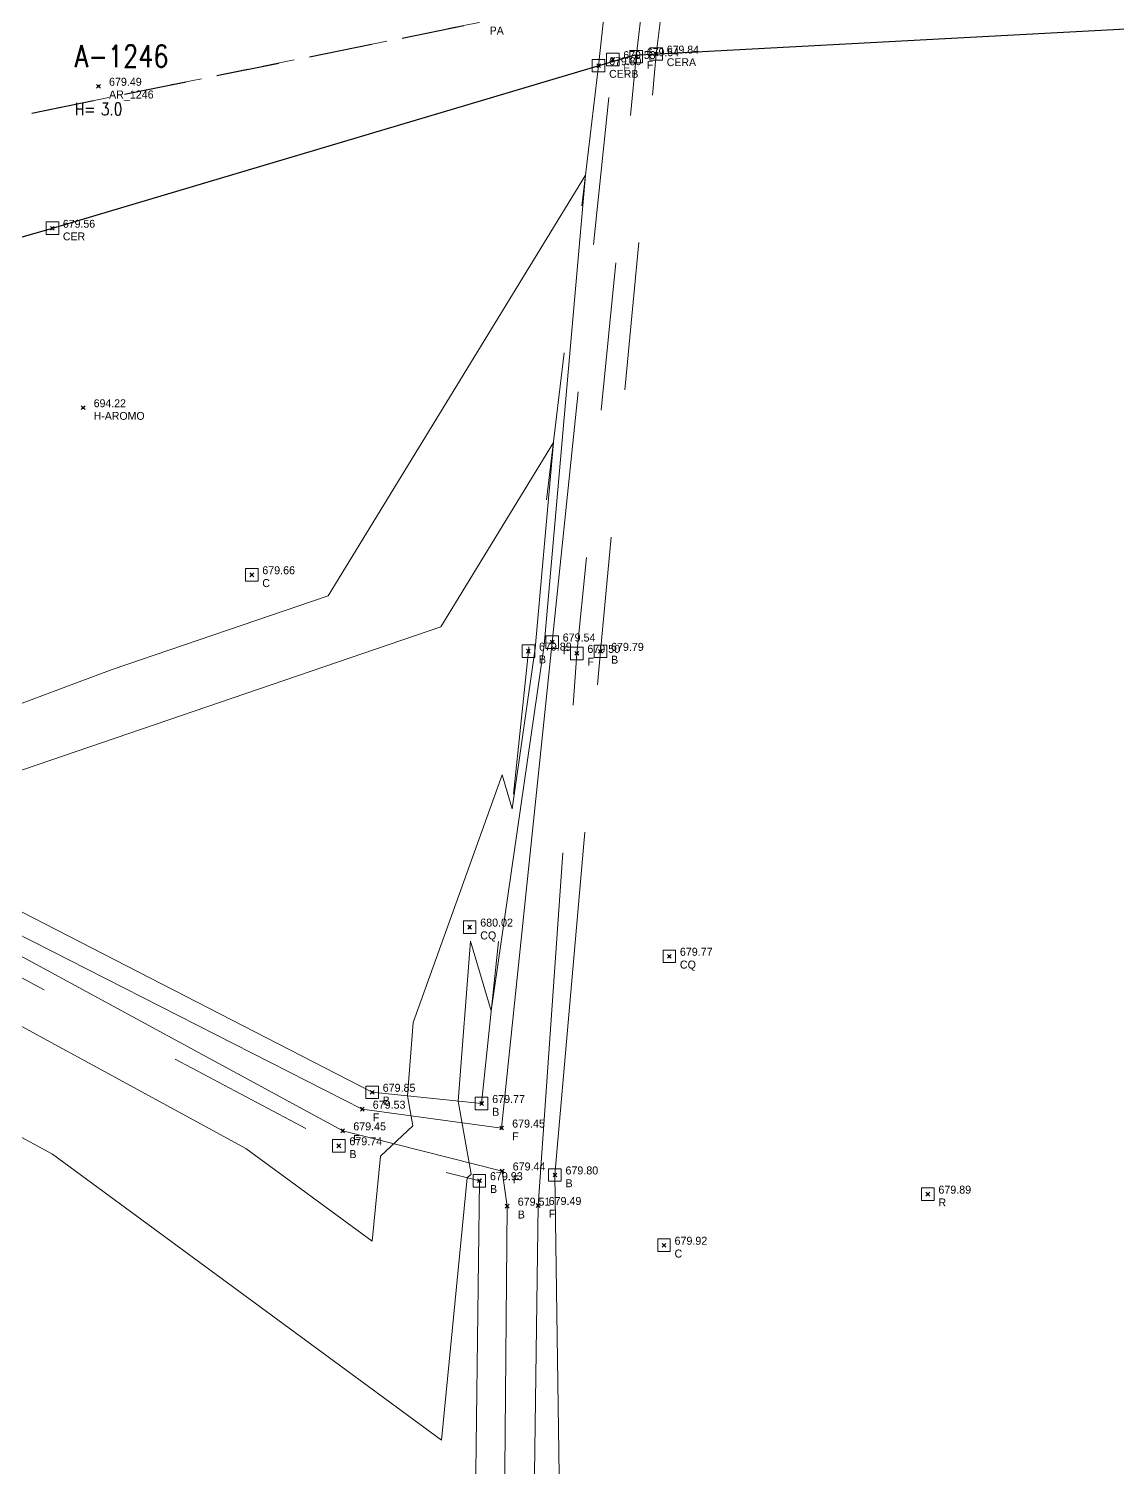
# Model space of a CAD drawing. Extents: x 350769 to 354978, y 6304672 to 6307963.
# Drawn here: x 352568.15 to 352585.43, y 6305753.64 to 6305776.47 of the extents above; entities that cross this region are included whole.
import ezdxf

# ---------------------------------------------------------------- set-up
doc = ezdxf.new("R2010")
doc.units = 0
doc.header["$PDMODE"] = 35
doc.header["$PDSIZE"] = 0.03
for name, pattern in [('CONTINUOS', [0]), ('HIDDENX2', [0.75, 0.5, -0.25]), ('PHANTOM', [23.5, 11.75, -2.35, 2.35, -2.35, 2.35, -2.35])]:
    doc.linetypes.add(name, pattern=pattern)
doc.layers.get('0').update_dxf_attribs({"linetype": 'CONTINUOUS'})
doc.layers.get('Defpoints').update_dxf_attribs({"linetype": 'CONTINUOUS'})
for name, color, linetype in [('02_Geo ext_Acotamiento', 7, 'CONTINUOUS'), ('02_Geo ext_Geometria', 2, 'CONTINUOUS'), ('1-ACOPIO', 252, 'HIDDENX2'), ('1-ARBOL H1', 7, 'CONTINUOUS'), ('1-ARBOL H2', 1, 'CONTINUOUS'), ('1-ARBOL H3', 241, 'CONTINUOUS'), ('1-ARBOL NOMBRE', 3, 'CONTINUOUS'), ('1-ARBOL PTO', 7, 'CONTINUOUS'), ('1-CANAL', 150, 'PHANTOM'), ('1-CERCO', 252, 'CERCO_LINE'), ('3-CANAL FDO', 141, 'PHANTOM'), ('3-CANAL_FDO', 4, 'CONTINUOUS'), ('C-TINN', 5, 'CONTINUOUS'), ('C-TOPO-MAJR', 9, 'CONTINUOUS'), ('C-TOPO-MINR', 8, 'CONTINUOUS'), ('V-NODE DIC 2005', 4, 'CONTINUOUS'), ('V-NODE-TEXT DIC 2005', 2, 'CONTINUOUS'), ('V-NODE-TEXT DIC 2012', 31, 'CONTINUOUS')]:
    doc.layers.add(name, color=color, linetype=linetype)
doc.layers.add('0_ASD_TOPOGRAFIA_ELEMENTOS', color=9, linetype='CONTINUOS', lineweight=5, true_color=0xbdbdbd)
doc.styles.add('ROMANS', font='romans.shx', dxfattribs={"width": 0.65})
doc.linetypes.add('CERCO_LINE', pattern='A,0.5,-0.2,[" X ",STANDARD,S=0.1,R=0,X=-0.1,Y=-0.05],-0.25', length=0.95)
doc.dimstyles.new('Principal', dxfattribs={"dimscale": 0, "dimtxt": 2, "dimasz": 2, "dimexe": 1, "dimexo": 1, "dimtad": 1, "dimrnd": 0.05, "dimzin": 1, "dimtxsty": 'ROMANS', "dimcen": 2.5, "dimclrt": 2, "dimaunit": 2, "dimadec": 0, "dimazin": 0, "dimtfac": 1, "dimtmove": 0, "dimatfit": 3, "dimfxl": 1, "dimfxlon": 1, "dimarcsym": 0})

# ---------------------------------------------------------------- blocks, each defined once
blk = doc.blocks.new('*D990')
at = {"layer": '02_Geo ext_Geometria', "color": 0, "lineweight": -2, "transparency": 16777216}
blk.add_line((352576.022, 6306008.91), (352574.44, 6306014.447), dxfattribs=at)
at = {"layer": '02_Geo ext_Geometria', "color": 0, "transparency": 16777216}
blk.add_solid([(352574.6, 6306014.493), (352574.28, 6306014.401), (352574.165, 6306015.409)], dxfattribs=at)
at = {"layer": 'Defpoints', "color": 0, "transparency": 16777216}
for p in [(352574.165, 6306015.409), (352689.665, 6305611.165)]:
    blk.add_point(p, dxfattribs=at)
at = {"layer": '02_Geo ext_Geometria', "color": 2, "transparency": 16777216, "insert": (352576.282, 6306011.306), "char_height": 1, "attachment_point": 5, "rotation": 285.9455, "style": 'ROMANS'}
blk.add_mtext('R420,40', dxfattribs=at)
blk = doc.blocks.new('*D1163')
at = {"layer": '02_Geo ext_Acotamiento', "color": 0, "lineweight": -2, "transparency": 16777216}
blk.add_line((352570.503, 6306007.292), (352568.844, 6306012.806), dxfattribs=at)
at = {"layer": '02_Geo ext_Acotamiento', "color": 0, "transparency": 16777216}
blk.add_solid([(352569.004, 6306012.854), (352568.685, 6306012.758), (352568.556, 6306013.764)], dxfattribs=at)
at = {"layer": 'Defpoints', "color": 0, "transparency": 16777216}
for p in [(352568.556, 6306013.764), (352689.665, 6305611.165)]:
    blk.add_point(p, dxfattribs=at)
at = {"layer": '02_Geo ext_Acotamiento', "color": 2, "transparency": 16777216, "insert": (352570.729, 6306009.69), "char_height": 1, "attachment_point": 5, "rotation": 286.7422, "style": 'ROMANS'}
blk.add_mtext('R420,40', dxfattribs=at)
blk = doc.blocks.new('*D1236')
at = {"layer": '02_Geo ext_Acotamiento', "color": 0, "lineweight": -2, "transparency": 16777216}
blk.add_line((352474.045, 6305972.496), (352473.119, 6305978.179), dxfattribs=at)
at = {"layer": '02_Geo ext_Acotamiento', "color": 0, "transparency": 16777216}
blk.add_solid([(352473.283, 6305978.206), (352472.954, 6305978.153), (352472.958, 6305979.166)], dxfattribs=at)
at = {"layer": 'Defpoints', "color": 0, "transparency": 16777216}
for p in [(352472.958, 6305979.166), (352596.042, 6305224.025)]:
    blk.add_point(p, dxfattribs=at)
at = {"layer": '02_Geo ext_Acotamiento', "color": 2, "transparency": 16777216, "insert": (352474.582, 6305974.845), "char_height": 1, "attachment_point": 5, "rotation": 279.2575, "style": 'ROMANS'}
blk.add_mtext('R765,10', dxfattribs=at)
blk = doc.blocks.new('*D1284')
at = {"layer": '02_Geo ext_Acotamiento', "color": 0, "lineweight": -2, "transparency": 16777216}
blk.add_line((352572.304, 6306010.521), (352570.703, 6306016.052), dxfattribs=at)
at = {"layer": '02_Geo ext_Acotamiento', "color": 0, "transparency": 16777216}
blk.add_solid([(352570.863, 6306016.098), (352570.543, 6306016.005), (352570.425, 6306017.012)], dxfattribs=at)
at = {"layer": 'Defpoints', "color": 0, "transparency": 16777216}
for p in [(352570.425, 6306017.012), (352668.732, 6305677.436)]:
    blk.add_point(p, dxfattribs=at)
at = {"layer": '02_Geo ext_Acotamiento', "color": 2, "transparency": 16777216, "insert": (352572.556, 6306012.917), "char_height": 1, "attachment_point": 5, "rotation": 286.1456, "style": 'ROMANS'}
blk.add_mtext('R353,50', dxfattribs=at)
blk = doc.blocks.new('*D1285')
at = {"layer": '02_Geo ext_Acotamiento', "color": 0, "lineweight": -2, "transparency": 16777216}
blk.add_line((352571.708, 6306017.61), (352570.121, 6306023.145), dxfattribs=at)
at = {"layer": '02_Geo ext_Acotamiento', "color": 0, "transparency": 16777216}
blk.add_solid([(352570.282, 6306023.191), (352569.961, 6306023.099), (352569.846, 6306024.106)], dxfattribs=at)
at = {"layer": 'Defpoints', "color": 0, "transparency": 16777216}
for p in [(352569.846, 6306024.106), (352673.986, 6305660.762)]:
    blk.add_point(p, dxfattribs=at)
at = {"layer": '02_Geo ext_Acotamiento', "color": 2, "transparency": 16777216, "insert": (352571.966, 6306020.005), "char_height": 1, "attachment_point": 5, "rotation": 285.9932, "style": 'ROMANS'}
blk.add_mtext('R377,95', dxfattribs=at)
blk = doc.blocks.new('*U1327')
at = {"color": 0, "linetype": 'ByBlock', "lineweight": -2, "transparency": 16777216}
blk.add_point((0, 0), dxfattribs=at)
blk = doc.blocks.new('*U4158', base_point=(352575.351, 6305758.117))
at = {"layer": 'V-NODE-TEXT DIC 2005', "linetype": 'ByBlock', "char_height": 0.127}
for s, insert, attachment_point in [('679.93', (352575.518, 6305758.188), 4), ('B', (352575.518, 6305758.049), 1)]:
    blk.add_mtext(s, dxfattribs=dict(at, insert=insert, attachment_point=attachment_point))
blk = doc.blocks.new('*U4159', base_point=(352575.351, 6305758.117))
at = {"layer": 'V-NODE-TEXT DIC 2005', "color": 2, "lineweight": -2}
blk.add_blockref('*U4158', (352575.351, 6305758.117), dxfattribs=at)
blk = doc.blocks.new('*U4154', base_point=(352576.549, 6305758.208))
at = {"layer": 'V-NODE-TEXT DIC 2005', "linetype": 'ByBlock', "char_height": 0.127}
for s, insert, attachment_point in [('679.80', (352576.716, 6305758.279), 4), ('B', (352576.716, 6305758.14), 1)]:
    blk.add_mtext(s, dxfattribs=dict(at, insert=insert, attachment_point=attachment_point))
blk = doc.blocks.new('*U4155', base_point=(352576.549, 6305758.208))
at = {"layer": 'V-NODE-TEXT DIC 2005', "color": 2, "lineweight": -2}
blk.add_blockref('*U4154', (352576.549, 6305758.208), dxfattribs=at)
blk = doc.blocks.new('*U4148', base_point=(352577.272, 6305766.52))
at = {"layer": 'V-NODE-TEXT DIC 2005', "linetype": 'ByBlock', "char_height": 0.127}
for s, insert, attachment_point in [('679.79', (352577.439, 6305766.591), 4), ('B', (352577.439, 6305766.452), 1)]:
    blk.add_mtext(s, dxfattribs=dict(at, insert=insert, attachment_point=attachment_point))
blk = doc.blocks.new('*U4149', base_point=(352577.272, 6305766.52))
at = {"layer": 'V-NODE-TEXT DIC 2005', "color": 2, "lineweight": -2}
blk.add_blockref('*U4148', (352577.272, 6305766.52), dxfattribs=at)
blk = doc.blocks.new('*U4140', base_point=(352575.386, 6305759.342))
at = {"layer": 'V-NODE-TEXT DIC 2005', "linetype": 'ByBlock', "char_height": 0.127}
for s, insert, attachment_point in [('679.77', (352575.553, 6305759.413), 4), ('B', (352575.553, 6305759.274), 1)]:
    blk.add_mtext(s, dxfattribs=dict(at, insert=insert, attachment_point=attachment_point))
blk = doc.blocks.new('*U4141', base_point=(352575.386, 6305759.342))
at = {"layer": 'V-NODE-TEXT DIC 2005', "color": 2, "lineweight": -2}
blk.add_blockref('*U4140', (352575.386, 6305759.342), dxfattribs=at)
blk = doc.blocks.new('*U4128', base_point=(352576.128, 6305766.523))
at = {"layer": 'V-NODE-TEXT DIC 2005', "linetype": 'ByBlock', "char_height": 0.127}
for s, insert, attachment_point in [('679.89', (352576.295, 6305766.594), 4), ('B', (352576.295, 6305766.455), 1)]:
    blk.add_mtext(s, dxfattribs=dict(at, insert=insert, attachment_point=attachment_point))
blk = doc.blocks.new('*U4129', base_point=(352576.128, 6305766.523))
at = {"layer": 'V-NODE-TEXT DIC 2005', "color": 2, "lineweight": -2}
blk.add_blockref('*U4128', (352576.128, 6305766.523), dxfattribs=at)
blk = doc.blocks.new('*U4102', base_point=(352573.648, 6305759.52))
at = {"layer": 'V-NODE-TEXT DIC 2005', "linetype": 'ByBlock', "char_height": 0.127}
for s, insert, attachment_point in [('679.85', (352573.815, 6305759.591), 4), ('B', (352573.815, 6305759.452), 1)]:
    blk.add_mtext(s, dxfattribs=dict(at, insert=insert, attachment_point=attachment_point))
blk = doc.blocks.new('*U4103', base_point=(352573.648, 6305759.52))
at = {"layer": 'V-NODE-TEXT DIC 2005', "color": 2, "lineweight": -2}
blk.add_blockref('*U4102', (352573.648, 6305759.52), dxfattribs=at)
blk = doc.blocks.new('*U4100', base_point=(352575.791, 6305757.712))
at = {"layer": 'V-NODE-TEXT DIC 2005', "linetype": 'ByBlock', "char_height": 0.127}
for s, insert, attachment_point in [('679.51', (352575.958, 6305757.783), 4), ('B', (352575.958, 6305757.644), 1)]:
    blk.add_mtext(s, dxfattribs=dict(at, insert=insert, attachment_point=attachment_point))
blk = doc.blocks.new('*U4101', base_point=(352575.791, 6305757.712))
at = {"layer": 'V-NODE-TEXT DIC 2005', "color": 2, "lineweight": -2}
blk.add_blockref('*U4100', (352575.791, 6305757.712), dxfattribs=at)
blk = doc.blocks.new('*U4098', base_point=(352573.119, 6305758.671))
at = {"layer": 'V-NODE-TEXT DIC 2005', "linetype": 'ByBlock', "char_height": 0.127}
for s, insert, attachment_point in [('679.74', (352573.286, 6305758.742), 4), ('B', (352573.286, 6305758.603), 1)]:
    blk.add_mtext(s, dxfattribs=dict(at, insert=insert, attachment_point=attachment_point))
blk = doc.blocks.new('*U4099', base_point=(352573.119, 6305758.671))
at = {"layer": 'V-NODE-TEXT DIC 2005', "color": 2, "lineweight": -2}
blk.add_blockref('*U4098', (352573.119, 6305758.671), dxfattribs=at)
blk = doc.blocks.new('*U3970', base_point=(352578.281, 6305757.093))
at = {"layer": 'V-NODE-TEXT DIC 2005', "linetype": 'ByBlock', "char_height": 0.127}
for s, insert, attachment_point in [('679.92', (352578.448, 6305757.164), 4), ('C', (352578.448, 6305757.025), 1)]:
    blk.add_mtext(s, dxfattribs=dict(at, insert=insert, attachment_point=attachment_point))
blk = doc.blocks.new('*U3971', base_point=(352578.281, 6305757.093))
at = {"layer": 'V-NODE-TEXT DIC 2005', "color": 2, "lineweight": -2}
blk.add_blockref('*U3970', (352578.281, 6305757.093), dxfattribs=at)
blk = doc.blocks.new('*U3968', base_point=(352571.737, 6305767.735))
at = {"layer": 'V-NODE-TEXT DIC 2005', "linetype": 'ByBlock', "char_height": 0.127}
for s, insert, attachment_point in [('679.66', (352571.904, 6305767.806), 4), ('C', (352571.904, 6305767.667), 1)]:
    blk.add_mtext(s, dxfattribs=dict(at, insert=insert, attachment_point=attachment_point))
blk = doc.blocks.new('*U3969', base_point=(352571.737, 6305767.735))
at = {"layer": 'V-NODE-TEXT DIC 2005', "color": 2, "lineweight": -2}
blk.add_blockref('*U3968', (352571.737, 6305767.735), dxfattribs=at)
blk = doc.blocks.new('*U3942', base_point=(352575.196, 6305762.142))
at = {"layer": 'V-NODE-TEXT DIC 2005', "linetype": 'ByBlock', "char_height": 0.127}
for s, insert, attachment_point in [('680.02', (352575.363, 6305762.213), 4), ('CQ', (352575.363, 6305762.074), 1)]:
    blk.add_mtext(s, dxfattribs=dict(at, insert=insert, attachment_point=attachment_point))
blk = doc.blocks.new('*U3943', base_point=(352575.196, 6305762.142))
at = {"layer": 'V-NODE-TEXT DIC 2005', "color": 2, "lineweight": -2}
blk.add_blockref('*U3942', (352575.196, 6305762.142), dxfattribs=at)
blk = doc.blocks.new('*U3940', base_point=(352578.365, 6305761.68))
at = {"layer": 'V-NODE-TEXT DIC 2005', "linetype": 'ByBlock', "char_height": 0.127}
for s, insert, attachment_point in [('679.77', (352578.532, 6305761.751), 4), ('CQ', (352578.532, 6305761.612), 1)]:
    blk.add_mtext(s, dxfattribs=dict(at, insert=insert, attachment_point=attachment_point))
blk = doc.blocks.new('*U3941', base_point=(352578.365, 6305761.68))
at = {"layer": 'V-NODE-TEXT DIC 2005', "color": 2, "lineweight": -2}
blk.add_blockref('*U3940', (352578.365, 6305761.68), dxfattribs=at)
blk = doc.blocks.new('*U3762', base_point=(352573.49, 6305759.252))
at = {"layer": 'V-NODE-TEXT DIC 2005', "linetype": 'ByBlock', "char_height": 0.127}
for s, insert, attachment_point in [('679.53', (352573.657, 6305759.323), 4), ('F', (352573.657, 6305759.184), 1)]:
    blk.add_mtext(s, dxfattribs=dict(at, insert=insert, attachment_point=attachment_point))
blk = doc.blocks.new('*U3763', base_point=(352573.49, 6305759.252))
at = {"layer": 'V-NODE-TEXT DIC 2005', "color": 2, "lineweight": -2}
blk.add_blockref('*U3762', (352573.49, 6305759.252), dxfattribs=at)
blk = doc.blocks.new('*U3742', base_point=(352573.181, 6305758.908))
at = {"layer": 'V-NODE-TEXT DIC 2005', "linetype": 'ByBlock', "char_height": 0.127}
for s, insert, attachment_point in [('679.45', (352573.348, 6305758.979), 4), ('F', (352573.348, 6305758.84), 1)]:
    blk.add_mtext(s, dxfattribs=dict(at, insert=insert, attachment_point=attachment_point))
blk = doc.blocks.new('*U3743', base_point=(352573.181, 6305758.908))
at = {"layer": 'V-NODE-TEXT DIC 2005', "color": 2, "lineweight": -2}
blk.add_blockref('*U3742', (352573.181, 6305758.908), dxfattribs=at)
blk = doc.blocks.new('*U3734', base_point=(352576.282, 6305757.723))
at = {"layer": 'V-NODE-TEXT DIC 2005', "linetype": 'ByBlock', "char_height": 0.127}
for s, insert, attachment_point in [('679.49', (352576.449, 6305757.794), 4), ('F', (352576.449, 6305757.655), 1)]:
    blk.add_mtext(s, dxfattribs=dict(at, insert=insert, attachment_point=attachment_point))
blk = doc.blocks.new('*U3735', base_point=(352576.282, 6305757.723))
at = {"layer": 'V-NODE-TEXT DIC 2005', "color": 2, "lineweight": -2}
blk.add_blockref('*U3734', (352576.282, 6305757.723), dxfattribs=at)
blk = doc.blocks.new('*U3730', base_point=(352575.711, 6305758.271))
at = {"layer": 'V-NODE-TEXT DIC 2005', "linetype": 'ByBlock', "char_height": 0.127}
for s, insert, attachment_point in [('679.44', (352575.878, 6305758.342), 4), ('F', (352575.878, 6305758.203), 1)]:
    blk.add_mtext(s, dxfattribs=dict(at, insert=insert, attachment_point=attachment_point))
blk = doc.blocks.new('*U3731', base_point=(352575.711, 6305758.271))
at = {"layer": 'V-NODE-TEXT DIC 2005', "color": 2, "lineweight": -2}
blk.add_blockref('*U3730', (352575.711, 6305758.271), dxfattribs=at)
blk = doc.blocks.new('*U3686', base_point=(352575.703, 6305758.952))
at = {"layer": 'V-NODE-TEXT DIC 2005', "linetype": 'ByBlock', "char_height": 0.127}
for s, insert, attachment_point in [('679.45', (352575.87, 6305759.023), 4), ('F', (352575.87, 6305758.884), 1)]:
    blk.add_mtext(s, dxfattribs=dict(at, insert=insert, attachment_point=attachment_point))
blk = doc.blocks.new('*U3687', base_point=(352575.703, 6305758.952))
at = {"layer": 'V-NODE-TEXT DIC 2005', "color": 2, "lineweight": -2}
blk.add_blockref('*U3686', (352575.703, 6305758.952), dxfattribs=at)
blk = doc.blocks.new('*U3678', base_point=(352576.897, 6305766.488))
at = {"layer": 'V-NODE-TEXT DIC 2005', "linetype": 'ByBlock', "char_height": 0.127}
for s, insert, attachment_point in [('679.50', (352577.064, 6305766.559), 4), ('F', (352577.064, 6305766.42), 1)]:
    blk.add_mtext(s, dxfattribs=dict(at, insert=insert, attachment_point=attachment_point))
blk = doc.blocks.new('*U3679', base_point=(352576.897, 6305766.488))
at = {"layer": 'V-NODE-TEXT DIC 2005', "color": 2, "lineweight": -2}
blk.add_blockref('*U3678', (352576.897, 6305766.488), dxfattribs=at)
blk = doc.blocks.new('*U3626', base_point=(352576.505, 6305766.667))
at = {"layer": 'V-NODE-TEXT DIC 2005', "linetype": 'ByBlock', "char_height": 0.127}
for s, insert, attachment_point in [('679.54', (352576.672, 6305766.738), 4), ('F', (352576.672, 6305766.599), 1)]:
    blk.add_mtext(s, dxfattribs=dict(at, insert=insert, attachment_point=attachment_point))
blk = doc.blocks.new('*U3627', base_point=(352576.505, 6305766.667))
at = {"layer": 'V-NODE-TEXT DIC 2005', "color": 2, "lineweight": -2}
blk.add_blockref('*U3626', (352576.505, 6305766.667), dxfattribs=at)
blk = doc.blocks.new('*U2650', base_point=(352582.468, 6305757.904))
at = {"layer": 'V-NODE-TEXT DIC 2005', "linetype": 'ByBlock', "char_height": 0.127}
for s, insert, attachment_point in [('679.89', (352582.635, 6305757.975), 4), ('R', (352582.635, 6305757.836), 1)]:
    blk.add_mtext(s, dxfattribs=dict(at, insert=insert, attachment_point=attachment_point))
blk = doc.blocks.new('*U2651', base_point=(352582.468, 6305757.904))
at = {"layer": 'V-NODE-TEXT DIC 2005', "color": 2, "lineweight": -2}
blk.add_blockref('*U2650', (352582.468, 6305757.904), dxfattribs=at)
blk = doc.blocks.new('TOPOGRAFIA')
at = {"layer": '1-ACOPIO', "color": 9, "lineweight": 0, "true_color": 0xbdbdbd, "flags": 128}
blk.add_lwpolyline([(390450.751, 6302737.575), (390457.975, 6302739.524), (390466.583, 6302745.938), (390475.916, 6302748.357), (390482.482, 6302751.029), (390493.443, 6302754.061), (390504.449, 6302758.21), (390518.802, 6302761.933), (390528.241, 6302765.237), (390538.24, 6302767.313), (390547.496, 6302771.467), (390557.026, 6302771.731), (390565.171, 6302774.52), (390575.3, 6302776.573), (390575.671, 6302780.638), (390576.652, 6302789.475), (390577.88, 6302797.391), (390578.714, 6302806.375), (390575.487, 6302808.178), (390564.134, 6302804.882), (390554.108, 6302802.536), (390542.576, 6302798.093), (390531.509, 6302794.931), (390522.924, 6302790.812), (390510.912, 6302785.835), (390501.748, 6302784.339), (390491.437, 6302782.799), (390482.025, 6302780.215), (390472.323, 6302776.973), (390464.136, 6302774.411), (390457.401, 6302772.041), (390450.072, 6302782.659), (390447.321, 6302788.646), (390448.914, 6302796.064), (390448.942, 6302806.548), (390444.507, 6302814.271), (390438.054, 6302819.282)], dxfattribs=at)
at = {"layer": '1-ARBOL H1', "color": 9, "lineweight": 0, "true_color": 0xbdbdbd}
blk.add_point((390569.258, 6302775.56), dxfattribs=at)
at = {"layer": '1-ARBOL PTO', "color": 9, "lineweight": 0, "true_color": 0xbdbdbd}
blk.add_point((390569.258, 6302775.56), dxfattribs=at)
at = {"layer": '1-CANAL', "color": 9, "lineweight": 0, "true_color": 0xbdbdbd, "flags": 128}
for points in [[(390567.787, 6302629.727), (390568.793, 6302640.353), (390569.503, 6302651.739), (390570.033, 6302661.873), (390570.34, 6302672.528), (390570.92, 6302683.642), (390571.385, 6302692.94), (390572.206, 6302702.09), (390572.491, 6302712.168), (390573.178, 6302721.782), (390573.739, 6302732.321), (390574.43, 6302741.485), (390575.232, 6302752.552), (390575.303, 6302758.186), (390573.072, 6302758.741), (390565.731, 6302762.63), (390558.774, 6302762.052), (390549.097, 6302759.46), (390540.056, 6302756.523), (390530.957, 6302754.646), (390519.837, 6302751.496), (390509.631, 6302748.296), (390499.766, 6302744.712), (390490.284, 6302741.391), (390477.589, 6302736.731), (390469.698, 6302733.787), (390460.923, 6302731.042), (390452.374, 6302728.107), (390438.311, 6302722.869), (390431.422, 6302718.409), (390419.91, 6302710.977), (390412.117, 6302707.007), (390402.106, 6302701.336), (390395.117, 6302696.907), (390381.316, 6302693.365), (390369.866, 6302691.898), (390358.977, 6302690.522), (390351.003, 6302689.869), (390338.841, 6302688.974), (390330.387, 6302688.811), (390318.293, 6302688.652), (390310.613, 6302688.12), (390310.097, 6302689.409), (390318.134, 6302689.995), (390330.169, 6302689.859), (390338.592, 6302690.268), (390350.911, 6302691.365), (390358.441, 6302692.052), (390369.602, 6302693.031), (390381.494, 6302694.408), (390394.454, 6302697.809), (390401.441, 6302702.027), (390411.517, 6302708.091), (390419.432, 6302711.748), (390430.822, 6302719.202), (390437.823, 6302723.766), (390451.878, 6302729.106), (390460.597, 6302731.881), (390469.278, 6302734.632), (390477.218, 6302737.629), (390489.928, 6302742.229), (390499.382, 6302745.508), (390509.312, 6302749.089), (390519.62, 6302752.392), (390530.723, 6302755.531), (390539.654, 6302757.751), (390548.71, 6302760.578), (390558.851, 6302763.211), (390565.636, 6302763.686), (390573.601, 6302759.59), (390575.339, 6302759.411), (390576.082, 6302766.593), (390577.196, 6302775.886), (390577.943, 6302782.884), (390578.269, 6302790.104), (390579.967, 6302802.039), (390581.351, 6302810.063)], [(390581.351, 6302810.063), (390581.797, 6302809.983), (390580.829, 6302802.266), (390579.133, 6302790.163), (390578.913, 6302782.732), (390578.111, 6302776.071), (390577.226, 6302766.59), (390576.502, 6302758.278)], [(390569.681, 6302629.487), (390570.545, 6302640.312), (390571.01, 6302651.687), (390571.712, 6302663.08), (390572.102, 6302673.085), (390572.479, 6302683.679), (390572.841, 6302693.604), (390573.518, 6302702.814), (390573.811, 6302711.601), (390574.548, 6302721.656), (390575.088, 6302732.417), (390575.827, 6302741.527), (390576.589, 6302752.278), (390576.502, 6302758.278)]]:
    blk.add_lwpolyline(points, dxfattribs=at)
at = {"layer": '1-CERCO', "color": 9, "lineweight": 0, "true_color": 0xbdbdbd, "flags": 128}
for points in [[(390577.753, 6302776.052), (390585.564, 6302776.471)], [(390568.526, 6302773.306), (390577.753, 6302776.052)], [(390556.704, 6302769.916), (390568.526, 6302773.306)]]:
    blk.add_lwpolyline(points, dxfattribs=at)
at = {"layer": '3-CANAL FDO', "color": 9, "lineweight": 0, "true_color": 0xbdbdbd, "flags": 128}
for points in [[(390581.391, 6302809.883), (390581.648, 6302809.84), (390580.597, 6302802.1), (390578.953, 6302790.06), (390578.573, 6302782.649), (390577.794, 6302776.029), (390576.851, 6302766.557), (390576.235, 6302757.793), (390576.163, 6302752.355), (390575.303, 6302741.598), (390574.73, 6302732.303), (390574.058, 6302722.337), (390573.288, 6302711.952), (390572.963, 6302702.75), (390572.33, 6302693.805), (390571.773, 6302683.857), (390571.472, 6302673.225), (390571.091, 6302663.238), (390570.478, 6302651.661), (390569.974, 6302640.163), (390568.971, 6302629.597)], [(390575.656, 6302759.021), (390576.458, 6302766.737), (390577.421, 6302775.984), (390578.181, 6302782.686), (390578.588, 6302790.155), (390580.257, 6302802.047), (390581.391, 6302809.883)]]:
    blk.add_lwpolyline(points, dxfattribs=at)
at = {"layer": '3-CANAL_FDO', "color": 9, "lineweight": 0, "true_color": 0xbdbdbd}
for points in [[(390575.656, 6302759.021), (390573.443, 6302759.321), (390565.581, 6302763.323)], [(390530.973, 6302754.926), (390540.132, 6302756.904), (390548.804, 6302759.814), (390558.607, 6302762.282), (390565.668, 6302763.03), (390573.135, 6302758.977), (390575.664, 6302758.341), (390575.744, 6302757.782), (390575.695, 6302752.397), (390574.786, 6302741.51), (390574.1, 6302732.304), (390573.507, 6302721.774), (390572.807, 6302712.052), (390572.413, 6302702.253), (390571.665, 6302693.05), (390571.194, 6302683.608), (390570.572, 6302672.578), (390570.443, 6302661.851), (390569.902, 6302651.795), (390569.109, 6302640.558)]]:
    blk.add_lwpolyline(points, dxfattribs=at)
at = {"layer": 'C-TINN', "color": 9, "linetype": 'Continuous', "lineweight": 0, "true_color": 0xbdbdbd}
for points, elevation in [([(390577.694, 6302775.929), (390577.694, 6302776.129), (390577.894, 6302776.129), (390577.894, 6302775.929), (390577.694, 6302775.929)], 679.544), ([(390578.011, 6302775.971), (390578.011, 6302776.171), (390578.211, 6302776.171), (390578.211, 6302775.971), (390578.011, 6302775.971)], 679.836), ([(390577.096, 6302775.786), (390577.096, 6302775.986), (390577.296, 6302775.986), (390577.296, 6302775.786), (390577.096, 6302775.786)], 679.795), ([(390577.321, 6302775.884), (390577.321, 6302776.084), (390577.521, 6302776.084), (390577.521, 6302775.884), (390577.321, 6302775.884)], 679.529), ([(390568.426, 6302773.206), (390568.426, 6302773.406), (390568.626, 6302773.406), (390568.626, 6302773.206), (390568.426, 6302773.206)], 679.562), ([(390571.591, 6302767.704), (390571.591, 6302767.904), (390571.791, 6302767.904), (390571.791, 6302767.704), (390571.591, 6302767.704)], 679.66), ([(390576.359, 6302766.637), (390576.359, 6302766.837), (390576.559, 6302766.837), (390576.559, 6302766.637), (390576.359, 6302766.637)], 679.54), ([(390575.982, 6302766.493), (390575.982, 6302766.693), (390576.182, 6302766.693), (390576.182, 6302766.493), (390575.982, 6302766.493)], 680.89), ([(390576.751, 6302766.457), (390576.751, 6302766.657), (390576.951, 6302766.657), (390576.951, 6302766.457), (390576.751, 6302766.457)], 679.67), ([(390577.126, 6302766.49), (390577.126, 6302766.69), (390577.326, 6302766.69), (390577.326, 6302766.49), (390577.126, 6302766.49)], 679.79), ([(390575.049, 6302762.112), (390575.049, 6302762.312), (390575.249, 6302762.312), (390575.249, 6302762.112), (390575.049, 6302762.112)], 680.02), ([(390578.218, 6302761.649), (390578.218, 6302761.849), (390578.418, 6302761.849), (390578.418, 6302761.649), (390578.218, 6302761.649)], 679.77), ([(390573.501, 6302759.49), (390573.501, 6302759.69), (390573.701, 6302759.69), (390573.701, 6302759.49), (390573.501, 6302759.49)], 680.85), ([(390575.239, 6302759.311), (390575.239, 6302759.511), (390575.439, 6302759.511), (390575.439, 6302759.311), (390575.239, 6302759.311)], 679.77), ([(390572.972, 6302758.641), (390572.972, 6302758.841), (390573.172, 6302758.841), (390573.172, 6302758.641), (390572.972, 6302758.641)], 680.74), ([(390576.402, 6302758.178), (390576.402, 6302758.378), (390576.602, 6302758.378), (390576.602, 6302758.178), (390576.402, 6302758.178)], 679.8), ([(390575.203, 6302758.086), (390575.203, 6302758.286), (390575.403, 6302758.286), (390575.403, 6302758.086), (390575.203, 6302758.086)], 679.93), ([(390582.321, 6302757.874), (390582.321, 6302758.074), (390582.521, 6302758.074), (390582.521, 6302757.874), (390582.321, 6302757.874)], 679.89), ([(390578.134, 6302757.062), (390578.134, 6302757.262), (390578.334, 6302757.262), (390578.334, 6302757.062), (390578.134, 6302757.062)], 679.92)]:
    blk.add_lwpolyline(points, dxfattribs=dict(at, elevation=elevation))
for p in [(390577.196, 6302775.886, 679.795), (390577.421, 6302775.984, 679.529), (390577.794, 6302776.029, 679.544), (390578.111, 6302776.071, 679.836), (390568.526, 6302773.306, 679.562), (390571.691, 6302767.804, 679.66), (390576.082, 6302766.593, 680.89), (390576.459, 6302766.737, 679.54), (390576.851, 6302766.557, 679.67), (390577.226, 6302766.59, 679.79), (390575.149, 6302762.212, 680.02), (390578.318, 6302761.749, 679.77), (390573.601, 6302759.59, 680.85), (390575.339, 6302759.411, 679.77), (390573.072, 6302758.741, 680.74), (390575.303, 6302758.186, 679.93), (390576.502, 6302758.278, 679.8), (390582.421, 6302757.974, 679.89), (390578.234, 6302757.162, 679.92)]:
    blk.add_point(p, dxfattribs=at)
at = {"layer": 'C-TOPO-MAJR', "color": 9, "linetype": 'Continuous', "lineweight": 0, "true_color": 0xbdbdbd, "elevation": 680}
blk.add_lwpolyline([(390574.969, 6302759.449), (390575.164, 6302761.988), (390575.491, 6302760.886), (390576.331, 6302766.687), (390576.987, 6302774.146), (390572.904, 6302767.469), (390569.477, 6302766.299), (390561.75, 6302763.414), (390561.483, 6302762.989), (390561.747, 6302762.299), (390561.508, 6302762.092), (390566.305, 6302759.817), (390568.529, 6302758.607), (390574.703, 6302754.068), (390575.11, 6302758.234), (390575.174, 6302758.293), (390574.969, 6302759.449)], dxfattribs=at)
at = {"layer": 'C-TOPO-MINR', "color": 9, "linetype": 'Continuous', "lineweight": 0, "true_color": 0xbdbdbd, "elevation": 680.5}
blk.add_lwpolyline([(390574.164, 6302759.532), (390574.254, 6302760.696), (390575.664, 6302764.629), (390575.823, 6302764.092), (390576.191, 6302766.634), (390576.479, 6302769.903), (390574.69, 6302766.977), (390566.222, 6302764.085), (390565.044, 6302763.644), (390564.474, 6302762.736), (390564.552, 6302762.532), (390564.482, 6302762.471), (390565.901, 6302761.798), (390571.598, 6302758.698), (390573.601, 6302757.226), (390573.733, 6302758.577), (390574.249, 6302759.056), (390574.164, 6302759.532)], dxfattribs=at)
at = {"layer": 'V-NODE-TEXT DIC 2012', "color": 9, "lineweight": 0, "true_color": 0xbdbdbd}
for p in [(390577.196, 6302775.886), (390577.421, 6302775.984), (390577.794, 6302776.029), (390578.111, 6302776.071), (390569.258, 6302775.56), (390568.526, 6302773.306), (390569.015, 6302770.457)]:
    blk.add_point(p, dxfattribs=at)
at = {"layer": 'V-NODE DIC 2005', "color": 9, "lineweight": 0, "true_color": 0xbdbdbd, "rotation": 359.9963883938062}
for p in [(390571.691, 6302767.805), (390576.082, 6302766.593), (390576.459, 6302766.737), (390576.851, 6302766.557), (390577.226, 6302766.589), (390575.15, 6302762.212), (390578.319, 6302761.749), (390573.602, 6302759.59), (390573.444, 6302759.322), (390575.34, 6302759.412), (390575.657, 6302759.022), (390573.135, 6302758.978), (390573.073, 6302758.741), (390575.665, 6302758.341), (390575.305, 6302758.187), (390576.503, 6302758.278), (390582.422, 6302757.973), (390575.745, 6302757.782), (390576.236, 6302757.793), (390578.234, 6302757.162)]:
    blk.add_blockref('*U1327', p, dxfattribs=at)
at = {"layer": 'V-NODE-TEXT DIC 2005', "color": 9, "lineweight": 0, "true_color": 0xbdbdbd, "rotation": 359.9963883938062}
for name, p in [('*U3969', (390571.691, 6302767.805)), ('*U3627', (390576.459, 6302766.737)), ('*U4129', (390576.082, 6302766.593)), ('*U3679', (390576.851, 6302766.557)), ('*U4149', (390577.226, 6302766.589)), ('*U3943', (390575.15, 6302762.212)), ('*U3941', (390578.319, 6302761.749)), ('*U4103', (390573.602, 6302759.59)), ('*U3763', (390573.444, 6302759.322)), ('*U4141', (390575.34, 6302759.412)), ('*U3743', (390573.135, 6302758.978)), ('*U3687', (390575.657, 6302759.022)), ('*U4099', (390573.073, 6302758.741)), ('*U4159', (390575.305, 6302758.187)), ('*U3731', (390575.665, 6302758.341)), ('*U4155', (390576.503, 6302758.278)), ('*U2651', (390582.422, 6302757.973)), ('*U4101', (390575.745, 6302757.782)), ('*U3735', (390576.236, 6302757.793)), ('*U3971', (390578.234, 6302757.162))]:
    blk.add_blockref(name, p, dxfattribs=at)
at = {"layer": '1-ARBOL H2', "color": 9, "lineweight": 0, "true_color": 0xbdbdbd, "style": 'ROMANS', "width": 0.8}
blk.add_text('H=', height=0.2, dxfattribs=at).set_placement((390568.881, 6302775.098))
at = {"layer": '1-ARBOL H3', "color": 9, "lineweight": 0, "true_color": 0xbdbdbd, "style": 'ROMANS', "width": 0.8}
blk.add_text('3.0', height=0.2, dxfattribs=at).set_placement((390569.294, 6302775.098))
at = {"layer": '1-ARBOL NOMBRE', "color": 9, "lineweight": 0, "true_color": 0xbdbdbd, "style": 'ROMANS', "width": 0.8}
blk.add_text('A-1246', height=0.35, dxfattribs=at).set_placement((390568.881, 6302775.86))
at = {"layer": 'V-NODE-TEXT DIC 2012', "color": 9, "lineweight": 0, "true_color": 0xbdbdbd}
for s, height, p in [('PA', 0.125, (390575.467, 6302776.381)), ('679.53', 0.125, (390577.588, 6302775.992)), ('679.54', 0.125, (390577.961, 6302776.037)), ('679.84', 0.125, (390578.278, 6302776.079)), ('679.80', 0.125, (390577.363, 6302775.894)), ('F', 0.125, (390577.588, 6302775.792)), ('F', 0.125, (390577.961, 6302775.837)), ('CERA', 0.125, (390578.278, 6302775.879)), ('679.49', 0.127, (390569.425, 6302775.567)), ('CERB', 0.125, (390577.363, 6302775.694)), ('AR_1246', 0.127, (390569.425, 6302775.365)), ('679.56', 0.125, (390568.693, 6302773.314)), ('CER', 0.125, (390568.693, 6302773.114)), ('694.22', 0.125, (390569.182, 6302770.465)), ('H-AROMO', 0.125, (390569.182, 6302770.265))]:
    blk.add_text(s, height=height, dxfattribs=at).set_placement(p)

msp = doc.modelspace()

# ---------------------------------------------------------------- linework, layer by layer
at = {"layer": '1-ACOPIO', "ltscale": 2, "flags": 128}
msp.add_lwpolyline([(352450.751, 6305737.575), (352457.975, 6305739.524), (352466.583, 6305745.938), (352475.916, 6305748.357), (352482.482, 6305751.029), (352493.443, 6305754.061), (352504.449, 6305758.21), (352518.802, 6305761.933), (352528.241, 6305765.237), (352538.24, 6305767.313), (352547.496, 6305771.467), (352557.026, 6305771.731), (352565.171, 6305774.52), (352575.3, 6305776.573), (352575.671, 6305780.638), (352576.652, 6305789.475), (352577.88, 6305797.391), (352578.714, 6305806.375), (352575.487, 6305808.178), (352564.134, 6305804.882), (352554.108, 6305802.536), (352542.576, 6305798.093), (352531.509, 6305794.931), (352522.924, 6305790.812), (352510.912, 6305785.835), (352501.748, 6305784.339), (352491.437, 6305782.799), (352482.025, 6305780.215), (352472.323, 6305776.973), (352464.136, 6305774.411), (352457.401, 6305772.041), (352450.072, 6305782.659), (352447.321, 6305788.646), (352448.914, 6305796.064), (352448.942, 6305806.548), (352444.507, 6305814.271), (352438.054, 6305819.282)], dxfattribs=at)
at = {"layer": '1-CERCO', "ltscale": 6, "flags": 128}
for points in [[(352577.753, 6305776.052), (352585.564, 6305776.471)], [(352568.526, 6305773.306), (352577.753, 6305776.052)], [(352556.704, 6305769.916), (352568.526, 6305773.306)]]:
    msp.add_lwpolyline(points, dxfattribs=at)

# ---------------------------------------------------------------- dimensions: what is measured, and where the dimension line sits
at = {"layer": '02_Geo ext_Acotamiento'}
for center, mpoint, override, picture, middle in [((352673.986, 6305660.762), (352569.846, 6306024.106), {"dimscale": 0, "dimfxl": 0.22}, '*D1285', (352571.093, 6306019.755)), ((352668.732, 6305677.436), (352570.425, 6306017.012), {"dimscale": 0, "dimfxl": 0.22}, '*D1284', (352571.684, 6306012.664)), ((352689.665, 6305611.165), (352568.556, 6306013.764), {"dimscale": 0, "dimaunit": 0, "dimfxl": 0.22, "dimarcsym": 1}, '*D1163', (352569.86, 6306009.429)), ((352596.042, 6305224.025), (352472.958, 6305979.166), {"dimscale": 0, "dimaunit": 0, "dimfxl": 0.22, "dimarcsym": 1}, '*D1236', (352473.686, 6305974.698))]:
    dim = msp.add_radius_dim(center=center, mpoint=mpoint, dimstyle='Principal', override=override, dxfattribs=at)
    dim.commit()
    dim.dimension.update_dxf_attribs({"geometry": picture, "text_midpoint": middle, "dimtype": 164})
at = {"layer": '02_Geo ext_Geometria'}
dim = msp.add_radius_dim(center=(352689.665, 6305611.165), mpoint=(352574.165, 6306015.409), dimstyle='Principal', override={"dimscale": 0, "dimaunit": 0, "dimfxl": 0.22, "dimarcsym": 1}, dxfattribs=at)
dim.commit()
dim.dimension.update_dxf_attribs({"geometry": '*D990', "text_midpoint": (352575.409, 6306011.056), "dimtype": 164})

# ---------------------------------------------------------------- next in the draw order: block references
at = {"layer": '0_ASD_TOPOGRAFIA_ELEMENTOS', "color": 30, "true_color": 0xf26507}
msp.add_blockref('TOPOGRAFIA', (-38000, 3000), dxfattribs=at)

doc.saveas('drawing.dxf')
